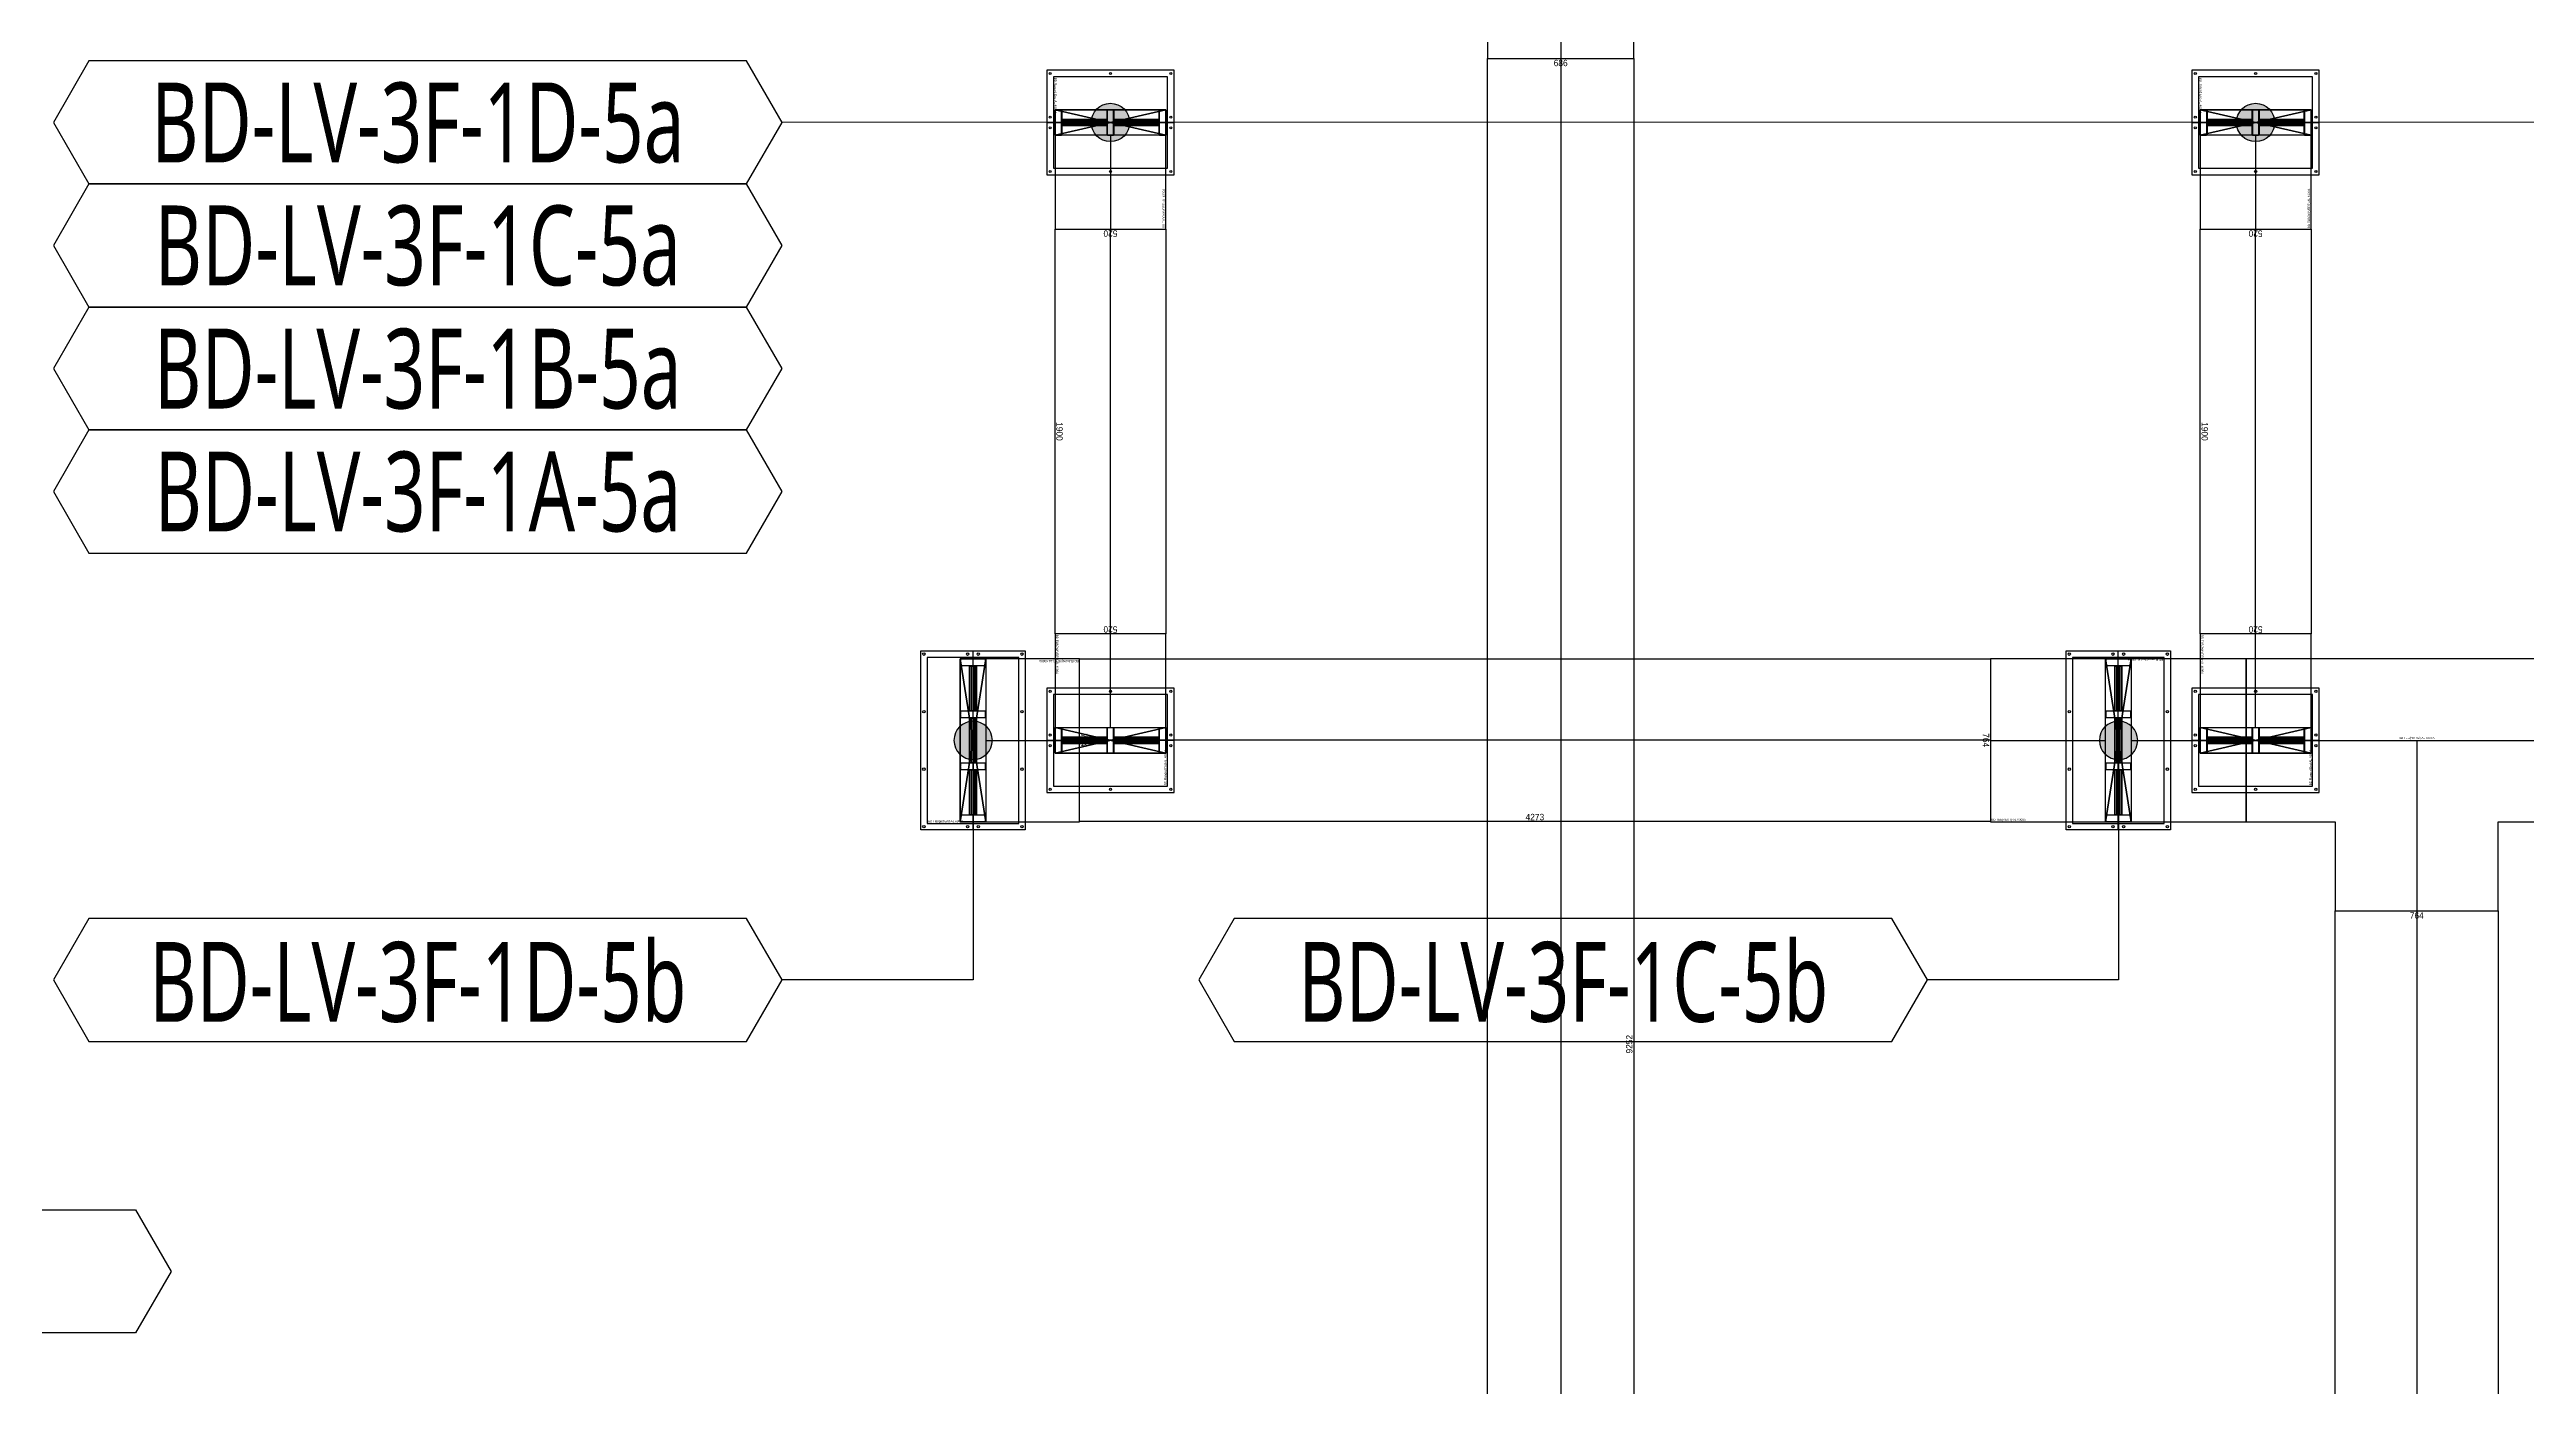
# Model space of a CAD drawing. Header units: millimetres. Extents: x 84228 to 374549, y -351975 to 847575.
# Drawn here: x 288803 to 300423, y 404068 to 410342 of the extents above; entities that cross this region are included whole.
import ezdxf
from ezdxf.enums import TextEntityAlignment as Align

# ---------------------------------------------------------------- set-up
doc = ezdxf.new("R2010")
doc.units = ezdxf.units.MM
doc.header["$LTSCALE"] = 150
doc.layers.get('Defpoints').update_dxf_attribs({"color": 150})
for name, color, linetype in [('-----27 Bus Duct_LV_380-220V', 200, 'Continuous'), ('-----27 Bus Duct_LV_380-220V_IT BACK UP', 2, 'Continuous'), ('-----27 Bus Duct_LV_380-220V_LOAD BANK', 7, 'Continuous'), ('-----99 Cable Schedule', 2, 'Continuous')]:
    doc.layers.add(name, color=color, linetype=linetype)
doc.styles.add('DH', font='malgun.ttf')
doc.styles.add('ELEC', font='Dotum.ttf')
doc.styles.get("Standard").update_dxf_attribs({"font": 'Dotum.ttf'})
doc.dimstyles.new('전기통신참고용-치수', dxfattribs={"dimscale": 15, "dimtxt": 2, "dimasz": 0, "dimexe": 0, "dimexo": 0, "dimgap": 0.4, "dimtad": 4, "dimdec": 0, "dimzin": 0, "dimdsep": 46, "dimtxsty": 'Standard', "dimblk": 'NONE', "dimcen": 0, "dimse1": 1, "dimse2": 1, "dimsd1": 1, "dimsd2": 1, "dimclrd": 8, "dimclre": 8, "dimclrt": 8, "dimadec": 0, "dimazin": 0, "dimtfac": 1, "dimtdec": 0, "dimtix": 1, "dimtmove": 2, "dimatfit": 0, "dimldrblk": 'NONE', "dimfxl": 2, "dimtolj": 1, "dimtzin": 0, "dimarcsym": 0})

# ---------------------------------------------------------------- blocks, each defined once
blk = doc.blocks.new('*D219')
at = {"layer": 'Defpoints', "color": 0, "transparency": 16777216}
for p in [(0, 8792), (686, 8792), (686, 8792)]:
    blk.add_point(p, dxfattribs=at)
at = {"color": 0, "transparency": 16777216, "insert": (343, 8771), "char_height": 30, "attachment_point": 5}
blk.add_mtext('\\A1;{\\C0;686}', dxfattribs=at)
blk = doc.blocks.new('_None')
blk = doc.blocks.new('*D220')
at = {"layer": 'Defpoints', "color": 0, "transparency": 16777216}
for p in [(686, 8792), (686, 8792), (686, -460)]:
    blk.add_point(p, dxfattribs=at)
at = {"color": 0, "transparency": 16777216, "insert": (665, 4166), "char_height": 30, "attachment_point": 5, "rotation": 90}
blk.add_mtext('\\A1;{\\C0;9252}', dxfattribs=at)
blk = doc.blocks.new('*D221')
at = {"layer": 'Defpoints', "color": 0, "transparency": 16777216}
for p in [(0, -460), (686, -460), (686, -460)]:
    blk.add_point(p, dxfattribs=at)
at = {"color": 0, "transparency": 16777216, "insert": (343, -439), "char_height": 30, "attachment_point": 5}
blk.add_mtext('\\A1;{\\C0;686}', dxfattribs=at)
blk = doc.blocks.new('*D406')
at = {"layer": 'Defpoints', "color": 0, "transparency": 16777216}
for p in [(0, -9677), (764, -9677), (764, -9677)]:
    blk.add_point(p, dxfattribs=at)
at = {"color": 0, "transparency": 16777216, "insert": (382, -9699), "char_height": 30, "attachment_point": 5}
blk.add_mtext('\\A1;{\\C0;764}', dxfattribs=at)
blk = doc.blocks.new('*D407')
at = {"layer": 'Defpoints', "color": 0, "transparency": 16777216}
for p in [(764, -9677), (764, -9677), (764, -15771)]:
    blk.add_point(p, dxfattribs=at)
at = {"color": 0, "transparency": 16777216, "insert": (743, -12724), "char_height": 30, "attachment_point": 5, "rotation": 90}
blk.add_mtext('\\A1;{\\C0;6094}', dxfattribs=at)
blk = doc.blocks.new('*D408')
at = {"layer": 'Defpoints', "color": 0, "transparency": 16777216}
for p in [(0, -15771), (764, -15771), (764, -15771)]:
    blk.add_point(p, dxfattribs=at)
at = {"color": 0, "transparency": 16777216, "insert": (382, -15750), "char_height": 30, "attachment_point": 5}
blk.add_mtext('\\A1;{\\C0;764}', dxfattribs=at)
blk = doc.blocks.new('*U21')
at = {"color": 0}
blk.add_lwpolyline([(-800, -382), (-382, -382), (-382, -800), (382, -800), (382, -382), (800, -382), (800, 382), (-800, 382)], close=True, dxfattribs=at)
at = {"color": 1}
for points in [[(-800, 0), (800, 0)], [(0, 0), (0, -800)]]:
    blk.add_lwpolyline(points, dxfattribs=at)
at = {"color": 0, "style": 'ELEC'}
blk.add_text('BD TEE(HORIZ)-AL 6300A', height=10, dxfattribs=at).set_placement((0, 10), align=Align.MIDDLE)
blk = doc.blocks.new('*U334')
at = {"color": 0}
blk.add_lwpolyline([(-343, -343), (-343, -800), (343, -800), (343, -343), (800, -343), (800, 343), (-800, 343), (-800, -343)], close=True, dxfattribs=at)
at = {"color": 1}
for points in [[(-800, 0), (800, 0)], [(0, 0), (0, -800)]]:
    blk.add_lwpolyline(points, dxfattribs=at)
at = {"color": 0, "style": 'ELEC'}
blk.add_text('BD TEE(HORIZ)-AL 5000A', height=10, dxfattribs=at).set_placement((0, 10), align=Align.MIDDLE)
blk = doc.blocks.new('*U23')
at = {"color": 1}
for p, q in [((60, 260), (-60, -260)), ((-60, 260), (60, -260))]:
    blk.add_line(p, q, dxfattribs=at)
at = {"color": 0}
blk.add_line((0, -298.5), (0, 298.5), dxfattribs=at)
for points in [[(-245, -298.5), (245, -298.5), (245, 298.5), (-245, 298.5)], [(-215, -267.5), (215, -267.5), (215, 267.5), (-215, 267.5)]]:
    blk.add_lwpolyline(points, close=True, dxfattribs=at)
at = {"color": 1}
blk.add_lwpolyline([(60, -260), (-60, -260), (-60, 260), (60, 260)], close=True, dxfattribs=at)
for points in [[(-60, 14, -0.41421356), (-58, 16), (-17.2, 16, 0.41421356), (-16.2, 17), (-16.2, 227, 0.41421356), (-17.2, 228), (-58, 228, -0.41421356), (-60, 230), (-60, 260, -0.41421356), (-59, 259), (-59, 230, 0.41421356), (-58, 229), (58, 229, 0.41421356), (59, 230), (59, 259, -0.41421356), (60, 260), (60, 230, -0.41421356), (58, 228), (17.2, 228, 0.41421356), (16.2, 227), (16.2, 17, 0.41421356), (17.2, 16), (58, 16, -0.41421356), (60, 14), (60, 2, -0.41421356), (59, 3), (59, 14, 0.41421356), (58, 15), (-58, 15, 0.41421356), (-59, 14), (-59, 3, -0.41421356), (-60, 2), (-60, 2), (-60, 2), (-60, 2)], [(-15.2, 17), (-15.2, 227, -0.41421356), (-14.2, 228), (14.2, 228, -0.41421356), (15.2, 227), (15.2, 17, -0.41421356), (14.2, 16), (-14.2, 16, -0.41421356)], [(-14.2, 18), (-14.2, 226, -0.41421356), (-13.2, 227), (-8.85, 227, -0.41421356), (-7.85, 226), (-7.85, 18, -0.41421356), (-8.85, 17), (-13.2, 17, -0.41421356)], [(-6.85, 18), (-6.85, 226, -0.41421356), (-5.85, 227), (-1.5, 227, -0.41421356), (-0.5, 226), (-0.5, 18, -0.41421356), (-1.5, 17), (-5.85, 17, -0.41421356)], [(0.5, 18), (0.5, 226, -0.41421356), (1.5, 227), (5.85, 227, -0.41421356), (6.85, 226), (6.85, 18, -0.41421356), (5.85, 17), (1.5, 17, -0.41421356)], [(7.85, 18), (7.85, 226, -0.41421356), (8.85, 227), (13.2, 227, -0.41421356), (14.2, 226), (14.2, 18, -0.41421356), (13.2, 17), (8.85, 17, -0.41421356)], [(-60, -230, -0.41421356), (-58, -228), (-17.2, -228, 0.41421356), (-16.2, -227), (-16.2, -17, 0.41421356), (-17.2, -16), (-58, -16, -0.41421356), (-60, -14), (-60, 0, -0.41421356), (-59, -1), (-59, -14, 0.41421356), (-58, -15), (58, -15, 0.41421356), (59, -14), (59, -1, -0.41421356), (60, 0), (60, -14, -0.41421356), (58, -16), (17.2, -16, 0.41421356), (16.2, -17), (16.2, -227, 0.41421356), (17.2, -228), (58, -228, -0.41421356), (60, -230), (60, -260, -0.41421356), (59, -259), (59, -230, 0.41421356), (58, -229), (-58, -229, 0.41421356), (-59, -230), (-59, -259, -0.41421356), (-60, -260), (-60, -260), (-60, -260), (-60, -260)], [(-15.2, -227), (-15.2, -17, -0.41421356), (-14.2, -16), (14.2, -16, -0.41421356), (15.2, -17), (15.2, -227, -0.41421356), (14.2, -228), (-14.2, -228, -0.41421356)], [(-14.2, -226), (-14.2, -18, -0.41421356), (-13.2, -17), (-8.85, -17, -0.41421356), (-7.85, -18), (-7.85, -226, -0.41421356), (-8.85, -227), (-13.2, -227, -0.41421356)], [(-6.85, -226), (-6.85, -18, -0.41421356), (-5.85, -17), (-1.5, -17, -0.41421356), (-0.5, -18), (-0.5, -226, -0.41421356), (-1.5, -227), (-5.85, -227, -0.41421356)], [(0.5, -226), (0.5, -18, -0.41421356), (1.5, -17), (5.85, -17, -0.41421356), (6.85, -18), (6.85, -226, -0.41421356), (5.85, -227), (1.5, -227, -0.41421356)], [(7.85, -226), (7.85, -18, -0.41421356), (8.85, -17), (13.2, -17, -0.41421356), (14.2, -18), (14.2, -226, -0.41421356), (13.2, -227), (8.85, -227, -0.41421356)]]:
    blk.add_lwpolyline(points, format="xyb", close=True, dxfattribs=at)
at = {"color": 0}
for centre in [(-230, 283), (-25, 283), (25, 283), (230, 283), (-230, 0), (230, 0), (-230, -283), (-25, -283), (25, -283), (230, -283)]:
    blk.add_circle(centre, 5, dxfattribs=at)
at = {"color": 0, "style": 'ELEC'}
blk.add_text('BD Flanged End-AL 4000A', height=10, dxfattribs=at).set_placement((-210, -257.5), align=Align.MIDDLE_LEFT)
blk = doc.blocks.new('*U22')
at = {"color": 1}
for p, q in [((340, 260), (220, -260)), ((220, 260), (340, -260))]:
    blk.add_line(p, q, dxfattribs=at)
at = {"color": 0}
blk.add_lwpolyline([(-220, -260), (220, -260), (220, 260), (-220, 260)], close=True, dxfattribs=at)
blk.add_lwpolyline([(220, -260), (340, -260), (340, 260), (220, 260)], dxfattribs=at)
at = {"color": 1}
for points in [[(220, 14, -0.41421356), (222, 16), (262.8, 16, 0.41421356), (263.8, 17), (263.8, 227, 0.41421356), (262.8, 228), (222, 228, -0.41421356), (220, 230), (220, 260, -0.41421356), (221, 259), (221, 230, 0.41421356), (222, 229), (338, 229, 0.41421356), (339, 230), (339, 259, -0.41421356), (340, 260), (340, 230, -0.41421356), (338, 228), (297.2, 228, 0.41421356), (296.2, 227), (296.2, 17, 0.41421356), (297.2, 16), (338, 16, -0.41421356), (340, 14), (340, 2, -0.41421356), (339, 3), (339, 14, 0.41421356), (338, 15), (222, 15, 0.41421356), (221, 14), (221, 3, -0.41421356), (220, 2), (220, 2), (220, 2), (220, 2)], [(264.8, 17), (264.8, 227, -0.41421356), (265.8, 228), (294.2, 228, -0.41421356), (295.2, 227), (295.2, 17, -0.41421356), (294.2, 16), (265.8, 16, -0.41421356)], [(265.8, 18), (265.8, 226, -0.41421356), (266.8, 227), (271.15, 227, -0.41421356), (272.15, 226), (272.15, 18, -0.41421356), (271.15, 17), (266.8, 17, -0.41421356)], [(273.15, 18), (273.15, 226, -0.41421356), (274.15, 227), (278.5, 227, -0.41421356), (279.5, 226), (279.5, 18, -0.41421356), (278.5, 17), (274.15, 17, -0.41421356)], [(280.5, 18), (280.5, 226, -0.41421356), (281.5, 227), (285.85, 227, -0.41421356), (286.85, 226), (286.85, 18, -0.41421356), (285.85, 17), (281.5, 17, -0.41421356)], [(287.85, 18), (287.85, 226, -0.41421356), (288.85, 227), (293.2, 227, -0.41421356), (294.2, 226), (294.2, 18, -0.41421356), (293.2, 17), (288.85, 17, -0.41421356)], [(220, -230, -0.41421356), (222, -228), (262.8, -228, 0.41421356), (263.8, -227), (263.8, -17, 0.41421356), (262.8, -16), (222, -16, -0.41421356), (220, -14), (220, 0, -0.41421356), (221, -1), (221, -14, 0.41421356), (222, -15), (338, -15, 0.41421356), (339, -14), (339, -1, -0.41421356), (340, 0), (340, -14, -0.41421356), (338, -16), (297.2, -16, 0.41421356), (296.2, -17), (296.2, -227, 0.41421356), (297.2, -228), (338, -228, -0.41421356), (340, -230), (340, -260, -0.41421356), (339, -259), (339, -230, 0.41421356), (338, -229), (222, -229, 0.41421356), (221, -230), (221, -259, -0.41421356), (220, -260), (220, -260), (220, -260), (220, -260)], [(264.8, -227), (264.8, -17, -0.41421356), (265.8, -16), (294.2, -16, -0.41421356), (295.2, -17), (295.2, -227, -0.41421356), (294.2, -228), (265.8, -228, -0.41421356)], [(265.8, -226), (265.8, -18, -0.41421356), (266.8, -17), (271.15, -17, -0.41421356), (272.15, -18), (272.15, -226, -0.41421356), (271.15, -227), (266.8, -227, -0.41421356)], [(273.15, -226), (273.15, -18, -0.41421356), (274.15, -17), (278.5, -17, -0.41421356), (279.5, -18), (279.5, -226, -0.41421356), (278.5, -227), (274.15, -227, -0.41421356)], [(280.5, -226), (280.5, -18, -0.41421356), (281.5, -17), (285.85, -17, -0.41421356), (286.85, -18), (286.85, -226, -0.41421356), (285.85, -227), (281.5, -227, -0.41421356)], [(287.85, -226), (287.85, -18, -0.41421356), (288.85, -17), (293.2, -17, -0.41421356), (294.2, -18), (294.2, -226, -0.41421356), (293.2, -227), (288.85, -227, -0.41421356)]]:
    blk.add_lwpolyline(points, format="xyb", close=True, dxfattribs=at)
blk.add_lwpolyline([(220, 0), (-220, 0)], dxfattribs=at)
at = {"color": 0, "style": 'ELEC'}
blk.add_text('BD ELBOW(VERT)-AL 4000A', height=10, dxfattribs=at).set_placement((-215, -250), align=Align.MIDDLE_LEFT)
blk = doc.blocks.new('*D398')
at = {"layer": 'Defpoints', "color": 0, "transparency": 16777216}
for p in [(0, 4800), (520, 4800), (520, 4800)]:
    blk.add_point(p, dxfattribs=at)
at = {"color": 0, "transparency": 16777216, "insert": (260, 4779), "char_height": 30, "attachment_point": 5}
blk.add_mtext('\\A1;{\\C0;520}', dxfattribs=at)
blk = doc.blocks.new('*D399')
at = {"layer": 'Defpoints', "color": 0, "transparency": 16777216}
for p in [(520, 4800), (520, 4800), (520, 2900)]:
    blk.add_point(p, dxfattribs=at)
at = {"color": 0, "transparency": 16777216, "insert": (499, 3850), "char_height": 30, "attachment_point": 5, "rotation": 90}
blk.add_mtext('\\A1;{\\C0;1900}', dxfattribs=at)
blk = doc.blocks.new('*D400')
at = {"layer": 'Defpoints', "color": 0, "transparency": 16777216}
for p in [(0, 2900), (520, 2900), (520, 2900)]:
    blk.add_point(p, dxfattribs=at)
at = {"color": 0, "transparency": 16777216, "insert": (260, 2921), "char_height": 30, "attachment_point": 5}
blk.add_mtext('\\A1;{\\C0;520}', dxfattribs=at)
blk = doc.blocks.new('*U5')
at = {"color": 1}
for p, q in [((60, 382), (-60, -382)), ((-60, 382), (60, -382))]:
    blk.add_line(p, q, dxfattribs=at)
at = {"color": 0}
blk.add_line((0, 420.5), (0, -420.5), dxfattribs=at)
for points in [[(245, -420.5), (-245, -420.5), (-245, 420.5), (245, 420.5)], [(-215, -389.5), (215, -389.5), (215, 389.5), (-215, 389.5)]]:
    blk.add_lwpolyline(points, close=True, dxfattribs=at)
at = {"color": 1}
blk.add_lwpolyline([(60, -382), (-60, -382), (-60, 382), (60, 382)], close=True, dxfattribs=at)
for points in [[(-60, 136, -0.41421356), (-58, 138), (-17.2, 138, 0.41421356), (-16.2, 139), (-16.2, 349, 0.41421356), (-17.2, 350), (-58, 350, -0.41421356), (-60, 352), (-60, 382, -0.41421356), (-59, 381), (-59, 352, 0.41421356), (-58, 351), (58, 351, 0.41421356), (59, 352), (59, 381, -0.41421356), (60, 382), (60, 352, -0.41421356), (58, 350), (17.2, 350, 0.41421356), (16.2, 349), (16.2, 139, 0.41421356), (17.2, 138), (58, 138, -0.41421356), (60, 136), (60, 124, -0.41421356), (59, 125), (59, 136, 0.41421356), (58, 137), (-58, 137, 0.41421356), (-59, 136), (-59, 125, -0.41421356), (-60, 124), (-60, 124), (-60, 124), (-60, 124)], [(-15.2, 139), (-15.2, 349, -0.41421356), (-14.2, 350), (14.2, 350, -0.41421356), (15.2, 349), (15.2, 139, -0.41421356), (14.2, 138), (-14.2, 138, -0.41421356)], [(-14.2, 140), (-14.2, 348, -0.41421356), (-13.2, 349), (-8.85, 349, -0.41421356), (-7.85, 348), (-7.85, 140, -0.41421356), (-8.85, 139), (-13.2, 139, -0.41421356)], [(-6.85, 140), (-6.85, 348, -0.41421356), (-5.85, 349), (-1.5, 349, -0.41421356), (-0.5, 348), (-0.5, 140, -0.41421356), (-1.5, 139), (-5.85, 139, -0.41421356)], [(0.5, 140), (0.5, 348, -0.41421356), (1.5, 349), (5.85, 349, -0.41421356), (6.85, 348), (6.85, 140, -0.41421356), (5.85, 139), (1.5, 139, -0.41421356)], [(7.85, 140), (7.85, 348, -0.41421356), (8.85, 349), (13.2, 349, -0.41421356), (14.2, 348), (14.2, 140, -0.41421356), (13.2, 139), (8.85, 139, -0.41421356)], [(-60, -108, -0.41421356), (-58, -106), (-17.2, -106, 0.41421356), (-16.2, -105), (-16.2, 105, 0.41421356), (-17.2, 106), (-58, 106, -0.41421356), (-60, 108), (-60, 122, -0.41421356), (-59, 121), (-59, 108, 0.41421356), (-58, 107), (58, 107, 0.41421356), (59, 108), (59, 121, -0.41421356), (60, 122), (60, 108, -0.41421356), (58, 106), (17.2, 106, 0.41421356), (16.2, 105), (16.2, -105, 0.41421356), (17.2, -106), (58, -106, -0.41421356), (60, -108), (60, -121, -0.41421356), (59, -120), (59, -108, 0.41421356), (58, -107), (-58, -107, 0.41421356), (-59, -108), (-59, -120, -0.41421356), (-60, -121), (-60, -121), (-60, -121), (-60, -121)], [(-15.2, -105), (-15.2, 105, -0.41421356), (-14.2, 106), (14.2, 106, -0.41421356), (15.2, 105), (15.2, -105, -0.41421356), (14.2, -106), (-14.2, -106, -0.41421356)], [(-14.2, -104), (-14.2, 104, -0.41421356), (-13.2, 105), (-8.85, 105, -0.41421356), (-7.85, 104), (-7.85, -104, -0.41421356), (-8.85, -105), (-13.2, -105, -0.41421356)], [(-6.85, -104), (-6.85, 104, -0.41421356), (-5.85, 105), (-1.5, 105, -0.41421356), (-0.5, 104), (-0.5, -104, -0.41421356), (-1.5, -105), (-5.85, -105, -0.41421356)], [(0.5, -104), (0.5, 104, -0.41421356), (1.5, 105), (5.85, 105, -0.41421356), (6.85, 104), (6.85, -104, -0.41421356), (5.85, -105), (1.5, -105, -0.41421356)], [(7.85, -104), (7.85, 104, -0.41421356), (8.85, 105), (13.2, 105, -0.41421356), (14.2, 104), (14.2, -104, -0.41421356), (13.2, -105), (8.85, -105, -0.41421356)], [(-60, -352, -0.41421356), (-58, -350), (-17.2, -350, 0.41421356), (-16.2, -349), (-16.2, -139, 0.41421356), (-17.2, -138), (-58, -138, -0.41421356), (-60, -136), (-60, -123, -0.41421356), (-59, -124), (-59, -136, 0.41421356), (-58, -137), (58, -137, 0.41421356), (59, -136), (59, -124, -0.41421356), (60, -123), (60, -136, -0.41421356), (58, -138), (17.2, -138, 0.41421356), (16.2, -139), (16.2, -349, 0.41421356), (17.2, -350), (58, -350, -0.41421356), (60, -352), (60, -382, -0.41421356), (59, -381), (59, -352, 0.41421356), (58, -351), (-58, -351, 0.41421356), (-59, -352), (-59, -381, -0.41421356), (-60, -382), (-60, -382), (-60, -382), (-60, -382)], [(-15.2, -349), (-15.2, -139, -0.41421356), (-14.2, -138), (14.2, -138, -0.41421356), (15.2, -139), (15.2, -349, -0.41421356), (14.2, -350), (-14.2, -350, -0.41421356)], [(-14.2, -348), (-14.2, -140, -0.41421356), (-13.2, -139), (-8.85, -139, -0.41421356), (-7.85, -140), (-7.85, -348, -0.41421356), (-8.85, -349), (-13.2, -349, -0.41421356)], [(-6.85, -348), (-6.85, -140, -0.41421356), (-5.85, -139), (-1.5, -139, -0.41421356), (-0.5, -140), (-0.5, -348, -0.41421356), (-1.5, -349), (-5.85, -349, -0.41421356)], [(0.5, -348), (0.5, -140, -0.41421356), (1.5, -139), (5.85, -139, -0.41421356), (6.85, -140), (6.85, -348, -0.41421356), (5.85, -349), (1.5, -349, -0.41421356)], [(7.85, -348), (7.85, -140, -0.41421356), (8.85, -139), (13.2, -139, -0.41421356), (14.2, -140), (14.2, -348, -0.41421356), (13.2, -349), (8.85, -349, -0.41421356)]]:
    blk.add_lwpolyline(points, format="xyb", close=True, dxfattribs=at)
at = {"color": 0}
for centre in [(-230, 405), (-25, 405), (25, 405), (230, 405), (-230, 135), (230, 135), (-230, -135), (230, -135), (-230, -405), (-25, -405), (25, -405), (230, -405)]:
    blk.add_circle(centre, 6, dxfattribs=at)
at = {"color": 0, "style": 'ELEC'}
blk.add_text('BD Flanged End-AL 6300A', height=10, dxfattribs=at).set_placement((-210, -379.5), align=Align.MIDDLE_LEFT)
blk = doc.blocks.new('*U7')
at = {"color": 1}
for p, q in [((340, 382), (220, -382)), ((220, 382), (340, -382))]:
    blk.add_line(p, q, dxfattribs=at)
at = {"color": 0}
blk.add_lwpolyline([(-220, -382), (220, -382), (220, 382), (-220, 382)], close=True, dxfattribs=at)
blk.add_lwpolyline([(220, -382), (340, -382), (340, 382), (220, 382)], dxfattribs=at)
at = {"color": 1}
for points in [[(220, 136, -0.41421356), (222, 138), (262.8, 138, 0.41421356), (263.8, 139), (263.8, 349, 0.41421356), (262.8, 350), (222, 350, -0.41421356), (220, 352), (220, 382, -0.41421356), (221, 381), (221, 352, 0.41421356), (222, 351), (338, 351, 0.41421356), (339, 352), (339, 381, -0.41421356), (340, 382), (340, 352, -0.41421356), (338, 350), (297.2, 350, 0.41421356), (296.2, 349), (296.2, 139, 0.41421356), (297.2, 138), (338, 138, -0.41421356), (340, 136), (340, 124, -0.41421356), (339, 125), (339, 136, 0.41421356), (338, 137), (222, 137, 0.41421356), (221, 136), (221, 125, -0.41421356), (220, 124), (220, 124), (220, 124), (220, 124)], [(264.8, 139), (264.8, 349, -0.41421356), (265.8, 350), (294.2, 350, -0.41421356), (295.2, 349), (295.2, 139, -0.41421356), (294.2, 138), (265.8, 138, -0.41421356)], [(265.8, 140), (265.8, 348, -0.41421356), (266.8, 349), (271.15, 349, -0.41421356), (272.15, 348), (272.15, 140, -0.41421356), (271.15, 139), (266.8, 139, -0.41421356)], [(273.15, 140), (273.15, 348, -0.41421356), (274.15, 349), (278.5, 349, -0.41421356), (279.5, 348), (279.5, 140, -0.41421356), (278.5, 139), (274.15, 139, -0.41421356)], [(280.5, 140), (280.5, 348, -0.41421356), (281.5, 349), (285.85, 349, -0.41421356), (286.85, 348), (286.85, 140, -0.41421356), (285.85, 139), (281.5, 139, -0.41421356)], [(287.85, 140), (287.85, 348, -0.41421356), (288.85, 349), (293.2, 349, -0.41421356), (294.2, 348), (294.2, 140, -0.41421356), (293.2, 139), (288.85, 139, -0.41421356)], [(220, -108, -0.41421356), (222, -106), (262.8, -106, 0.41421356), (263.8, -105), (263.8, 105, 0.41421356), (262.8, 106), (222, 106, -0.41421356), (220, 108), (220, 122, -0.41421356), (221, 121), (221, 108, 0.41421356), (222, 107), (338, 107, 0.41421356), (339, 108), (339, 121, -0.41421356), (340, 122), (340, 108, -0.41421356), (338, 106), (297.2, 106, 0.41421356), (296.2, 105), (296.2, -105, 0.41421356), (297.2, -106), (338, -106, -0.41421356), (340, -108), (340, -121, -0.41421356), (339, -120), (339, -108, 0.41421356), (338, -107), (222, -107, 0.41421356), (221, -108), (221, -120, -0.41421356), (220, -121), (220, -121), (220, -121), (220, -121)], [(264.8, -105), (264.8, 105, -0.41421356), (265.8, 106), (294.2, 106, -0.41421356), (295.2, 105), (295.2, -105, -0.41421356), (294.2, -106), (265.8, -106, -0.41421356)], [(265.8, -104), (265.8, 104, -0.41421356), (266.8, 105), (271.15, 105, -0.41421356), (272.15, 104), (272.15, -104, -0.41421356), (271.15, -105), (266.8, -105, -0.41421356)], [(273.15, -104), (273.15, 104, -0.41421356), (274.15, 105), (278.5, 105, -0.41421356), (279.5, 104), (279.5, -104, -0.41421356), (278.5, -105), (274.15, -105, -0.41421356)], [(280.5, -104), (280.5, 104, -0.41421356), (281.5, 105), (285.85, 105, -0.41421356), (286.85, 104), (286.85, -104, -0.41421356), (285.85, -105), (281.5, -105, -0.41421356)], [(287.85, -104), (287.85, 104, -0.41421356), (288.85, 105), (293.2, 105, -0.41421356), (294.2, 104), (294.2, -104, -0.41421356), (293.2, -105), (288.85, -105, -0.41421356)], [(220, -352, -0.41421356), (222, -350), (262.8, -350, 0.41421356), (263.8, -349), (263.8, -139, 0.41421356), (262.8, -138), (222, -138, -0.41421356), (220, -136), (220, -123, -0.41421356), (221, -124), (221, -136, 0.41421356), (222, -137), (338, -137, 0.41421356), (339, -136), (339, -124, -0.41421356), (340, -123), (340, -136, -0.41421356), (338, -138), (297.2, -138, 0.41421356), (296.2, -139), (296.2, -349, 0.41421356), (297.2, -350), (338, -350, -0.41421356), (340, -352), (340, -382, -0.41421356), (339, -381), (339, -352, 0.41421356), (338, -351), (222, -351, 0.41421356), (221, -352), (221, -381, -0.41421356), (220, -382), (220, -382), (220, -382), (220, -382)], [(264.8, -349), (264.8, -139, -0.41421356), (265.8, -138), (294.2, -138, -0.41421356), (295.2, -139), (295.2, -349, -0.41421356), (294.2, -350), (265.8, -350, -0.41421356)], [(265.8, -348), (265.8, -140, -0.41421356), (266.8, -139), (271.15, -139, -0.41421356), (272.15, -140), (272.15, -348, -0.41421356), (271.15, -349), (266.8, -349, -0.41421356)], [(273.15, -348), (273.15, -140, -0.41421356), (274.15, -139), (278.5, -139, -0.41421356), (279.5, -140), (279.5, -348, -0.41421356), (278.5, -349), (274.15, -349, -0.41421356)], [(280.5, -348), (280.5, -140, -0.41421356), (281.5, -139), (285.85, -139, -0.41421356), (286.85, -140), (286.85, -348, -0.41421356), (285.85, -349), (281.5, -349, -0.41421356)], [(287.85, -348), (287.85, -140, -0.41421356), (288.85, -139), (293.2, -139, -0.41421356), (294.2, -140), (294.2, -348, -0.41421356), (293.2, -349), (288.85, -349, -0.41421356)]]:
    blk.add_lwpolyline(points, format="xyb", close=True, dxfattribs=at)
blk.add_lwpolyline([(220, 0), (-220, 0)], dxfattribs=at)
at = {"color": 0, "style": 'ELEC'}
blk.add_text('BD ELBOW(VERT)-AL 6300A', height=10, dxfattribs=at).set_placement((-215, -372), align=Align.MIDDLE_LEFT)
blk = doc.blocks.new('*U114')
at = {"color": 1}
for p, q in [((390, 382), (270, -382)), ((270, 382), (390, -382)), ((-270, 0), (270, 0)), ((390, 0), (930, 0))]:
    blk.add_line(p, q, dxfattribs=at)
at = {"color": 0}
for points in [[(-270, -382), (270, -382), (270, 382), (-270, 382)], [(390, -382), (930, -382), (930, 382), (390, 382)]]:
    blk.add_lwpolyline(points, close=True, dxfattribs=at)
for points in [[(390, 382), (270, 382)], [(270, -382), (390, -382)]]:
    blk.add_lwpolyline(points, dxfattribs=at)
at = {"color": 1}
for points in [[(270, 136, -0.41421356), (272, 138), (312.8, 138, 0.41421356), (313.8, 139), (313.8, 349, 0.41421356), (312.8, 350), (272, 350, -0.41421356), (270, 352), (270, 382, -0.41421356), (271, 381), (271, 352, 0.41421356), (272, 351), (388, 351, 0.41421356), (389, 352), (389, 381, -0.41421356), (390, 382), (390, 352, -0.41421356), (388, 350), (347.2, 350, 0.41421356), (346.2, 349), (346.2, 139, 0.41421356), (347.2, 138), (388, 138, -0.41421356), (390, 136), (390, 124, -0.41421356), (389, 125), (389, 136, 0.41421356), (388, 137), (272, 137, 0.41421356), (271, 136), (271, 125, -0.41421356), (270, 124), (270, 124), (270, 124), (270, 124)], [(314.8, 139), (314.8, 349, -0.41421356), (315.8, 350), (344.2, 350, -0.41421356), (345.2, 349), (345.2, 139, -0.41421356), (344.2, 138), (315.8, 138, -0.41421356)], [(315.8, 140), (315.8, 348, -0.41421356), (316.8, 349), (321.15, 349, -0.41421356), (322.15, 348), (322.15, 140, -0.41421356), (321.15, 139), (316.8, 139, -0.41421356)], [(323.15, 140), (323.15, 348, -0.41421356), (324.15, 349), (328.5, 349, -0.41421356), (329.5, 348), (329.5, 140, -0.41421356), (328.5, 139), (324.15, 139, -0.41421356)], [(330.5, 140), (330.5, 348, -0.41421356), (331.5, 349), (335.85, 349, -0.41421356), (336.85, 348), (336.85, 140, -0.41421356), (335.85, 139), (331.5, 139, -0.41421356)], [(337.85, 140), (337.85, 348, -0.41421356), (338.85, 349), (343.2, 349, -0.41421356), (344.2, 348), (344.2, 140, -0.41421356), (343.2, 139), (338.85, 139, -0.41421356)], [(270, -108, -0.41421356), (272, -106), (312.8, -106, 0.41421356), (313.8, -105), (313.8, 105, 0.41421356), (312.8, 106), (272, 106, -0.41421356), (270, 108), (270, 122, -0.41421356), (271, 121), (271, 108, 0.41421356), (272, 107), (388, 107, 0.41421356), (389, 108), (389, 121, -0.41421356), (390, 122), (390, 108, -0.41421356), (388, 106), (347.2, 106, 0.41421356), (346.2, 105), (346.2, -105, 0.41421356), (347.2, -106), (388, -106, -0.41421356), (390, -108), (390, -121, -0.41421356), (389, -120), (389, -108, 0.41421356), (388, -107), (272, -107, 0.41421356), (271, -108), (271, -120, -0.41421356), (270, -121), (270, -121), (270, -121), (270, -121)], [(314.8, -105), (314.8, 105, -0.41421356), (315.8, 106), (344.2, 106, -0.41421356), (345.2, 105), (345.2, -105, -0.41421356), (344.2, -106), (315.8, -106, -0.41421356)], [(315.8, -104), (315.8, 104, -0.41421356), (316.8, 105), (321.15, 105, -0.41421356), (322.15, 104), (322.15, -104, -0.41421356), (321.15, -105), (316.8, -105, -0.41421356)], [(323.15, -104), (323.15, 104, -0.41421356), (324.15, 105), (328.5, 105, -0.41421356), (329.5, 104), (329.5, -104, -0.41421356), (328.5, -105), (324.15, -105, -0.41421356)], [(330.5, -104), (330.5, 104, -0.41421356), (331.5, 105), (335.85, 105, -0.41421356), (336.85, 104), (336.85, -104, -0.41421356), (335.85, -105), (331.5, -105, -0.41421356)], [(337.85, -104), (337.85, 104, -0.41421356), (338.85, 105), (343.2, 105, -0.41421356), (344.2, 104), (344.2, -104, -0.41421356), (343.2, -105), (338.85, -105, -0.41421356)], [(270, -352, -0.41421356), (272, -350), (312.8, -350, 0.41421356), (313.8, -349), (313.8, -139, 0.41421356), (312.8, -138), (272, -138, -0.41421356), (270, -136), (270, -123, -0.41421356), (271, -124), (271, -136, 0.41421356), (272, -137), (388, -137, 0.41421356), (389, -136), (389, -124, -0.41421356), (390, -123), (390, -136, -0.41421356), (388, -138), (347.2, -138, 0.41421356), (346.2, -139), (346.2, -349, 0.41421356), (347.2, -350), (388, -350, -0.41421356), (390, -352), (390, -382, -0.41421356), (389, -381), (389, -352, 0.41421356), (388, -351), (272, -351, 0.41421356), (271, -352), (271, -381, -0.41421356), (270, -382), (270, -382), (270, -382), (270, -382)], [(314.8, -349), (314.8, -139, -0.41421356), (315.8, -138), (344.2, -138, -0.41421356), (345.2, -139), (345.2, -349, -0.41421356), (344.2, -350), (315.8, -350, -0.41421356)], [(315.8, -348), (315.8, -140, -0.41421356), (316.8, -139), (321.15, -139, -0.41421356), (322.15, -140), (322.15, -348, -0.41421356), (321.15, -349), (316.8, -349, -0.41421356)], [(323.15, -348), (323.15, -140, -0.41421356), (324.15, -139), (328.5, -139, -0.41421356), (329.5, -140), (329.5, -348, -0.41421356), (328.5, -349), (324.15, -349, -0.41421356)], [(330.5, -348), (330.5, -140, -0.41421356), (331.5, -139), (335.85, -139, -0.41421356), (336.85, -140), (336.85, -348, -0.41421356), (335.85, -349), (331.5, -349, -0.41421356)], [(337.85, -348), (337.85, -140, -0.41421356), (338.85, -139), (343.2, -139, -0.41421356), (344.2, -140), (344.2, -348, -0.41421356), (343.2, -349), (338.85, -349, -0.41421356)]]:
    blk.add_lwpolyline(points, format="xyb", close=True, dxfattribs=at)
at = {"color": 0, "style": 'ELEC'}
blk.add_text('BD TEE(VERT)-AL 6300A', height=10, dxfattribs=at).set_placement((-265, -372), align=Align.MIDDLE_LEFT)
blk = doc.blocks.new('*D410')
at = {"layer": 'Defpoints', "color": 0, "transparency": 16777216}
for p in [(0, 6673), (764, 6673), (764, 6673)]:
    blk.add_point(p, dxfattribs=at)
at = {"color": 0, "transparency": 16777216, "insert": (382, 6652), "char_height": 30, "attachment_point": 5}
blk.add_mtext('\\A1;{\\C0;764}', dxfattribs=at)
blk = doc.blocks.new('*D411')
at = {"layer": 'Defpoints', "color": 0, "transparency": 16777216}
for p in [(764, 6673), (764, 6673), (764, 2400)]:
    blk.add_point(p, dxfattribs=at)
at = {"color": 0, "transparency": 16777216, "insert": (743, 4536), "char_height": 30, "attachment_point": 5, "rotation": 90}
blk.add_mtext('\\A1;{\\C0;4273}', dxfattribs=at)
blk = doc.blocks.new('*D412')
at = {"layer": 'Defpoints', "color": 0, "transparency": 16777216}
for p in [(0, 2400), (764, 2400), (764, 2400)]:
    blk.add_point(p, dxfattribs=at)
at = {"color": 0, "transparency": 16777216, "insert": (382, 2421), "char_height": 30, "attachment_point": 5}
blk.add_mtext('\\A1;{\\C0;764}', dxfattribs=at)
blk = doc.blocks.new('A$C9a0ab699')
h = blk.add_hatch(color=0)
edge = h.paths.add_edge_path()
edge.add_arc((0, 0), 64, 720, 1080, ccw=False)
at = {"color": 0}
blk.add_circle((0, 0), 64, dxfattribs=at)
blk = doc.blocks.new('*U218')
at = {"color": 1}
blk.add_line((343, 8791.6), (343, -460.4), dxfattribs=at)
at = {"color": 0}
blk.add_lwpolyline([(686, -460.4), (0, -460.4), (0, 8791.6), (686, 8791.6)], close=True, dxfattribs=at)
for base, p1, p2, override, picture, middle in [((686, 8791.6), (0, 8791.6), (686, 8791.6), {"dimtxsty": 'Standard', "dimclrd": 0, "dimclre": 0, "dimclrt": 0}, '*D219', (343, 8770.6)), ((686, -460.4), (0, -460.4), (686, -460.4), {"dimtad": 1, "dimtxsty": 'Standard', "dimclrd": 0, "dimclre": 0, "dimclrt": 0}, '*D221', (343, -439.4))]:
    dim = blk.add_linear_dim(base=base, p1=p1, p2=p2, text='{\\C0;<>}', dimstyle='전기통신참고용-치수', override=override, dxfattribs=at)
    dim.commit()
    dim.dimension.update_dxf_attribs({"geometry": picture, "text_midpoint": middle})
dim = blk.add_linear_dim(base=(686, 8791.6), p1=(686, -460.4), p2=(686, 8791.6), angle=90, text='{\\C0;<>}', dimstyle='전기통신참고용-치수', override={"dimtad": 1, "dimtxsty": 'Standard', "dimclrd": 0, "dimclre": 0, "dimclrt": 0}, dxfattribs=at)
dim.commit()
dim.dimension.update_dxf_attribs({"geometry": '*D220', "text_midpoint": (665, 4165.6)})
blk = doc.blocks.new('*U405')
at = {"color": 1}
blk.add_line((382, -9677.5), (382, -15771.5), dxfattribs=at)
at = {"color": 0}
blk.add_lwpolyline([(764, -15771.5), (0, -15771.5), (0, -9677.5), (764, -9677.5)], close=True, dxfattribs=at)
for base, p1, p2, override, picture, middle in [((764, -9677.5), (0, -9677.5), (764, -9677.5), {"dimtxsty": 'Standard', "dimclrd": 0, "dimclre": 0, "dimclrt": 0}, '*D406', (382, -9698.5)), ((764, -15771.5), (0, -15771.5), (764, -15771.5), {"dimtad": 1, "dimtxsty": 'Standard', "dimclrd": 0, "dimclre": 0, "dimclrt": 0}, '*D408', (382, -15750.5))]:
    dim = blk.add_linear_dim(base=base, p1=p1, p2=p2, text='{\\C0;<>}', dimstyle='전기통신참고용-치수', override=override, dxfattribs=at)
    dim.commit()
    dim.dimension.update_dxf_attribs({"geometry": picture, "text_midpoint": middle})
dim = blk.add_linear_dim(base=(764, -9677.5), p1=(764, -15771.5), p2=(764, -9677.5), angle=90, text='{\\C0;<>}', dimstyle='전기통신참고용-치수', override={"dimtad": 1, "dimtxsty": 'Standard', "dimclrd": 0, "dimclre": 0, "dimclrt": 0}, dxfattribs=at)
dim.commit()
dim.dimension.update_dxf_attribs({"geometry": '*D407', "text_midpoint": (743, -12724.5)})
blk = doc.blocks.new('*U397')
at = {"color": 1}
blk.add_line((260, 4800), (260, 2900), dxfattribs=at)
at = {"color": 0}
blk.add_lwpolyline([(520, 2900), (0, 2900), (0, 4800), (520, 4800)], close=True, dxfattribs=at)
for base, p1, p2, override, picture, middle in [((520, 4800), (0, 4800), (520, 4800), {"dimtxsty": 'Standard', "dimclrd": 0, "dimclre": 0, "dimclrt": 0}, '*D398', (260, 4779)), ((520, 2900), (0, 2900), (520, 2900), {"dimtad": 1, "dimtxsty": 'Standard', "dimclrd": 0, "dimclre": 0, "dimclrt": 0}, '*D400', (260, 2921))]:
    dim = blk.add_linear_dim(base=base, p1=p1, p2=p2, text='{\\C0;<>}', dimstyle='전기통신참고용-치수', override=override, dxfattribs=at)
    dim.commit()
    dim.dimension.update_dxf_attribs({"geometry": picture, "text_midpoint": middle})
dim = blk.add_linear_dim(base=(520, 4800), p1=(520, 2900), p2=(520, 4800), angle=90, text='{\\C0;<>}', dimstyle='전기통신참고용-치수', override={"dimtad": 1, "dimtxsty": 'Standard', "dimclrd": 0, "dimclre": 0, "dimclrt": 0}, dxfattribs=at)
dim.commit()
dim.dimension.update_dxf_attribs({"geometry": '*D399', "text_midpoint": (499, 3850)})
blk = doc.blocks.new('*U409')
at = {"color": 1}
blk.add_line((382, 6672.8), (382, 2399.8), dxfattribs=at)
at = {"color": 0}
blk.add_lwpolyline([(764, 2399.8), (0, 2399.8), (0, 6672.8), (764, 6672.8)], close=True, dxfattribs=at)
for base, p1, p2, override, picture, middle in [((764, 6672.8), (0, 6672.8), (764, 6672.8), {"dimtxsty": 'Standard', "dimclrd": 0, "dimclre": 0, "dimclrt": 0}, '*D410', (382, 6651.8)), ((764, 2399.8), (0, 2399.8), (764, 2399.8), {"dimtad": 1, "dimtxsty": 'Standard', "dimclrd": 0, "dimclre": 0, "dimclrt": 0}, '*D412', (382, 2420.9))]:
    dim = blk.add_linear_dim(base=base, p1=p1, p2=p2, text='{\\C0;<>}', dimstyle='전기통신참고용-치수', override=override, dxfattribs=at)
    dim.commit()
    dim.dimension.update_dxf_attribs({"geometry": picture, "text_midpoint": middle})
dim = blk.add_linear_dim(base=(764, 6672.8), p1=(764, 2399.8), p2=(764, 6672.8), angle=90, text='{\\C0;<>}', dimstyle='전기통신참고용-치수', override={"dimtad": 1, "dimtxsty": 'Standard', "dimclrd": 0, "dimclre": 0, "dimclrt": 0}, dxfattribs=at)
dim.commit()
dim.dimension.update_dxf_attribs({"geometry": '*D411', "text_midpoint": (743, 4536.3)})

msp = doc.modelspace()

# ---------------------------------------------------------------- linework, layer by layer
at = {"layer": '-----99 Cable Schedule', "color": 1}
for points in [[(288988, 410289), (288822, 410000), (288988, 409712), (292073, 409712), (292240, 410000), (292073, 410289)], [(288988, 409712), (288822, 409423), (288988, 409134), (292073, 409134), (292240, 409423), (292073, 409712)], [(288988, 409134), (288822, 408845), (288988, 408557), (292073, 408557), (292240, 408845), (292073, 409134)], [(288988, 408557), (288822, 408268), (288988, 407979), (292073, 407979), (292240, 408268), (292073, 408557)], [(294361, 406264), (294195, 405976), (294361, 405687), (297446, 405687), (297613, 405976), (297446, 406264)]]:
    msp.add_lwpolyline(points, close=True, dxfattribs=at)
at = {"layer": '-----99 Cable Schedule', "color": 1, "elevation": 0}
for points in [[(307352, 410000), (292240, 410001)], [(293136, 407103), (293136, 405976), (292240, 405976)]]:
    msp.add_lwpolyline(points, dxfattribs=at)
at = {"layer": '-----99 Cable Schedule', "color": 1}
msp.add_lwpolyline([(298509, 407103), (298509, 405976), (297613, 405976)], dxfattribs=at)
at = {"layer": '-----99 Cable Schedule', "color": 1, "elevation": 0}
for points in [[(288988, 406264), (288822, 405976), (288988, 405687), (292073, 405687), (292240, 405976), (292073, 406264)], [(289207, 404896), (289373, 404608), (289207, 404319), (286122, 404319), (285955, 404608), (286122, 404896)]]:
    msp.add_lwpolyline(points, close=True, dxfattribs=at)

# ---------------------------------------------------------------- block references
at = {"layer": '-----27 Bus Duct_LV_380-220V'}
for name, p, rotation in [('*U23', (293780, 410000), 270), ('*U23', (299152, 410000), 270), ('*U22', (293780, 409720), 89.99999999999999), ('*U22', (299152, 409720), 89.99999999999999), ('*U397', (294040, 412400), 180), ('*U397', (299412, 412400), 180), ('*U22', (293780, 407380), 270), ('*U22', (299152, 407380), 270), ('*U23', (293780, 407100), 90), ('*U23', (299152, 407100), 90)]:
    msp.add_blockref(name, p, dxfattribs=dict(at, rotation=rotation))
at = {"layer": '-----27 Bus Duct_LV_380-220V_IT BACK UP'}
for name, p in [('*U334', (295892, 411100)), ('*U218', (295549, 401508))]:
    msp.add_blockref(name, p, dxfattribs=at)
at = {"layer": '-----27 Bus Duct_LV_380-220V_LOAD BANK'}
for name, p in [('*U5', (293135, 407100)), ('*U114', (298178, 407100)), ('*U21', (299908, 407100)), ('*U405', (299526, 415977))]:
    msp.add_blockref(name, p, dxfattribs=at)
for name, p, rotation in [('*U5', (298508, 407100), 180), ('*U7', (293415, 407100), 180), ('*U409', (291235, 407483), 270)]:
    msp.add_blockref(name, p, dxfattribs=dict(at, rotation=rotation))
at = {"layer": '-----99 Cable Schedule', "color": 1, "yscale": 1.40625, "zscale": 1.40625}
for p, xscale, rotation in [((293780, 410000), 1.40625, 180), ((299152, 410000), 1.40625, 180), ((293136, 407100), -1.40625, 90), ((298509, 407100), -1.40625, 90)]:
    msp.add_blockref('A$C9a0ab699', p, dxfattribs=dict(at, xscale=xscale, rotation=rotation))

# ---------------------------------------------------------------- texts
at = {"layer": '-----99 Cable Schedule', "color": 2, "style": 'DH', "width": 0.7}
for s, p in [('BD-LV-3F-1D-5a', (290531, 410000)), ('BD-LV-3F-1C-5a', (290531, 409423)), ('BD-LV-3F-1B-5a', (290531, 408845)), ('BD-LV-3F-1A-5a', (290531, 408268)), ('BD-LV-3F-1D-5b', (290531, 405976, 0)), ('BD-LV-3F-1C-5b', (295904, 405976))]:
    msp.add_text(s, height=375, dxfattribs=at).set_placement(p, align=Align.MIDDLE)

doc.saveas('drawing.dxf')
